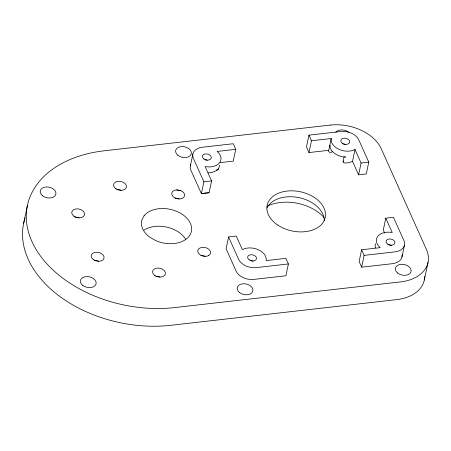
<?xml version="1.0" encoding="UTF-8"?>
<svg xmlns="http://www.w3.org/2000/svg" width="451" height="451" viewBox="0 0 451 451"><rect width="100%" height="100%" fill="white"/><g stroke="black" fill="none" stroke-linecap="round" stroke-linejoin="round"><path stroke-width="0.68" d="M23.666 223.262L27.398 205.549M190.367 165.799L192.859 153.988M235.726 149.326L217.128 151.44A14.325 9.674 11.9 0 1 219.496 162.856A14.325 9.674 11.9 0 1 205.12 166.543L211.575 180.924L209.084 192.729L201.394 193.609L203.886 181.798L193.834 159.4A14.325 9.674 11.9 0 1 202.46 147.223L233.218 143.728L235.726 149.326L233.24 161.137L220.15 162.625M228.578 236.95L226.092 248.76L236.144 271.158A14.325 9.674 11.9 0 0 255.148 279.259L285.906 275.758L288.392 263.953L285.878 258.35L266.135 260.599A14.325 9.674 11.9 0 0 258.468 249.798A14.325 9.674 11.9 0 0 242.345 249.623L236.268 236.076L228.578 236.95L238.63 259.348A14.325 9.674 11.9 0 0 257.634 267.449L288.392 263.953M331.214 138.502A14.325 9.674 11.9 0 0 338.881 149.304A14.325 9.674 11.9 0 0 355.005 149.478L352.513 161.289L358.59 174.836L366.28 173.962L368.771 162.151L358.72 139.754A14.325 9.674 11.9 0 0 339.716 131.653L308.958 135.148L306.471 146.958L308.98 152.556L328.723 150.313L331.214 138.502L311.472 140.751L308.98 152.556M344.09 156.83L343.087 161.61M358.59 174.836L361.082 163.025L355.005 149.478M361.646 267.184L364.132 255.379L394.89 251.878A14.325 9.674 11.9 0 0 403.515 239.706L393.469 217.303L385.78 218.177L392.229 232.558A14.325 9.674 11.9 0 0 377.853 236.251A14.325 9.674 11.9 0 0 380.221 247.661L361.623 249.775L359.131 261.586L361.646 267.184L392.404 263.688A14.325 9.674 11.9 0 0 402.129 254.776M385.78 218.177L383.288 229.987L384.692 233.116M402.004 256.923L404.491 245.113M424.312 280.065L428.044 262.352M332.573 151.429L331.451 152.167A1.635 1.105 11.9 0 1 329.636 152.252A1.635 1.105 11.9 0 1 328.632 151.051A14.325 9.674 11.9 0 1 328.723 150.313M361.082 163.025L368.771 162.151M203.886 181.798L211.575 180.924M201.355 193.518L209.084 192.729M176.674 189.91L180.857 190.666A6.545 4.425 11.9 0 1 182.988 197.966A6.545 4.425 11.9 0 1 172.603 196.095A6.545 4.425 11.9 0 1 176.674 189.91L180.253 190.446M361.623 249.775L364.132 255.379M308.958 135.148L311.472 140.751M201.394 193.609L191.342 171.205A14.325 9.674 11.9 0 1 190.688 164.778M174.932 198.181A6.545 4.425 11.9 0 1 179.115 198.93M94.411 260.492A6.545 4.425 11.9 0 1 98.594 261.242M116.803 189.521A6.545 4.425 11.9 0 1 120.986 190.277M200.932 255.582A6.545 4.425 11.9 0 1 205.115 256.337M155.753 276.322A6.545 4.425 11.9 0 1 159.936 277.072M74.934 217.094A6.545 4.425 11.9 0 1 79.117 217.844M352.513 161.289A14.325 9.674 11.9 0 1 344.947 163.008A1.635 1.105 11.9 0 1 343.279 162.247A1.635 1.105 11.9 0 1 343.493 160.996M335.764 132.329A7.983 5.389 11.9 0 1 348.617 132.278M218.357 168.9A1.635 1.105 11.9 0 1 216.373 169.937M375.677 243.675A14.325 9.674 11.9 0 0 375.108 246.821L375.266 247.554A1.635 1.105 11.9 0 1 375.441 247.227M219.738 165.173A14.325 9.674 11.9 0 1 208.08 172.846M344.947 156.739A1.635 1.105 11.9 0 0 345.663 157.044L344.632 157.038A14.325 9.674 11.9 0 1 329.89 146.231L329.94 145.515A1.635 1.105 11.9 0 0 330.335 146.034M343.391 144.072A4.499 3.039 11.9 0 1 345.68 144.517M388.621 244.865A4.499 3.039 11.9 0 1 391.603 245.637M204.985 159.812A4.499 3.039 11.9 0 1 207.274 160.257M250.215 260.61A4.499 3.039 11.9 0 1 253.191 261.377M267.449 206.09A38.876 26.265 11.9 0 1 324.032 217.483M25.093 217.906A114.582 77.414 11.9 0 0 59.927 296.532A114.582 77.414 11.9 0 0 170.963 325.289L396.835 299.599A40.923 27.646 11.9 0 0 424.718 276.463M267.037 207.9A29.67 20.047 11.9 0 1 299.481 197.741A29.67 20.047 11.9 0 1 324.269 220.522M144.083 230.111A25.425 17.177 11.9 0 1 185.801 239.413M144.111 215.725L141.93 219.761A25.425 17.177 11.9 0 0 149.738 237.158L155.15 240.332A25.425 17.177 11.9 0 0 188.935 236.487A25.425 17.177 11.9 0 0 177.891 211.885A25.425 17.177 11.9 0 0 144.111 215.725M208.48 255.661L207.623 256.01A6.545 4.425 11.9 0 1 197.724 251.545A6.545 4.425 11.9 0 1 206.524 247.937A6.545 4.425 11.9 0 1 208.48 255.661M330.211 125.09L104.339 150.781A114.582 77.414 11.9 0 0 31.869 241.42A114.582 77.414 11.9 0 0 174.695 307.576L400.567 281.886A40.923 27.646 11.9 0 0 426.454 249.516L381.219 148.717A40.923 27.646 11.9 0 0 330.211 125.09M239.374 292.411A7.983 5.389 11.9 0 0 252.639 291.645A7.983 5.389 11.9 0 0 243.179 283.764A7.983 5.389 11.9 0 0 239.374 292.411M154.806 275.522A6.545 4.425 11.9 0 0 165.359 274.095A6.545 4.425 11.9 0 0 156.813 268.12A6.545 4.425 11.9 0 0 154.806 275.522M277.771 225.077A29.67 20.047 11.9 0 0 325.16 217.754A29.67 20.047 11.9 0 0 285.63 191.252A29.67 20.047 11.9 0 0 277.771 225.077M397.54 272.951A7.983 5.389 11.9 0 0 410.81 272.184A7.983 5.389 11.9 0 0 401.351 264.303A7.983 5.389 11.9 0 0 397.54 272.951M115.856 188.721A6.545 4.425 11.9 0 0 126.41 187.295A6.545 4.425 11.9 0 0 117.863 181.319A6.545 4.425 11.9 0 0 115.856 188.721M177.807 155.217A7.983 5.389 11.9 0 0 191.072 154.451A7.983 5.389 11.9 0 0 181.618 146.569A7.983 5.389 11.9 0 0 177.807 155.217M73.987 216.288A6.545 4.425 11.9 0 0 84.54 214.868A6.545 4.425 11.9 0 0 75.993 208.892A6.545 4.425 11.9 0 0 73.987 216.288M42.388 195.627A7.983 5.389 11.9 0 0 55.653 194.866A7.983 5.389 11.9 0 0 46.199 186.985A7.983 5.389 11.9 0 0 42.388 195.627M93.458 259.691A6.545 4.425 11.9 0 0 104.012 258.265A6.545 4.425 11.9 0 0 95.465 252.289A6.545 4.425 11.9 0 0 93.458 259.691M82.595 285.229A7.983 5.389 11.9 0 0 95.86 284.463A7.983 5.389 11.9 0 0 86.406 276.581A7.983 5.389 11.9 0 0 82.595 285.229M342.292 143.238A4.499 3.039 11.9 0 0 349.615 142.403A4.499 3.039 11.9 0 0 343.882 138.203A4.499 3.039 11.9 0 0 342.292 143.238M387.522 244.036A4.499 3.039 11.9 0 0 394.845 243.202A4.499 3.039 11.9 0 0 389.112 238.996A4.499 3.039 11.9 0 0 387.522 244.036M203.886 158.977A4.499 3.039 11.9 0 0 211.209 158.149A4.499 3.039 11.9 0 0 205.476 153.943A4.499 3.039 11.9 0 0 203.886 158.977M249.115 259.776A4.499 3.039 11.9 0 0 256.439 258.942A4.499 3.039 11.9 0 0 250.705 254.742A4.499 3.039 11.9 0 0 249.115 259.776"/></g></svg>
